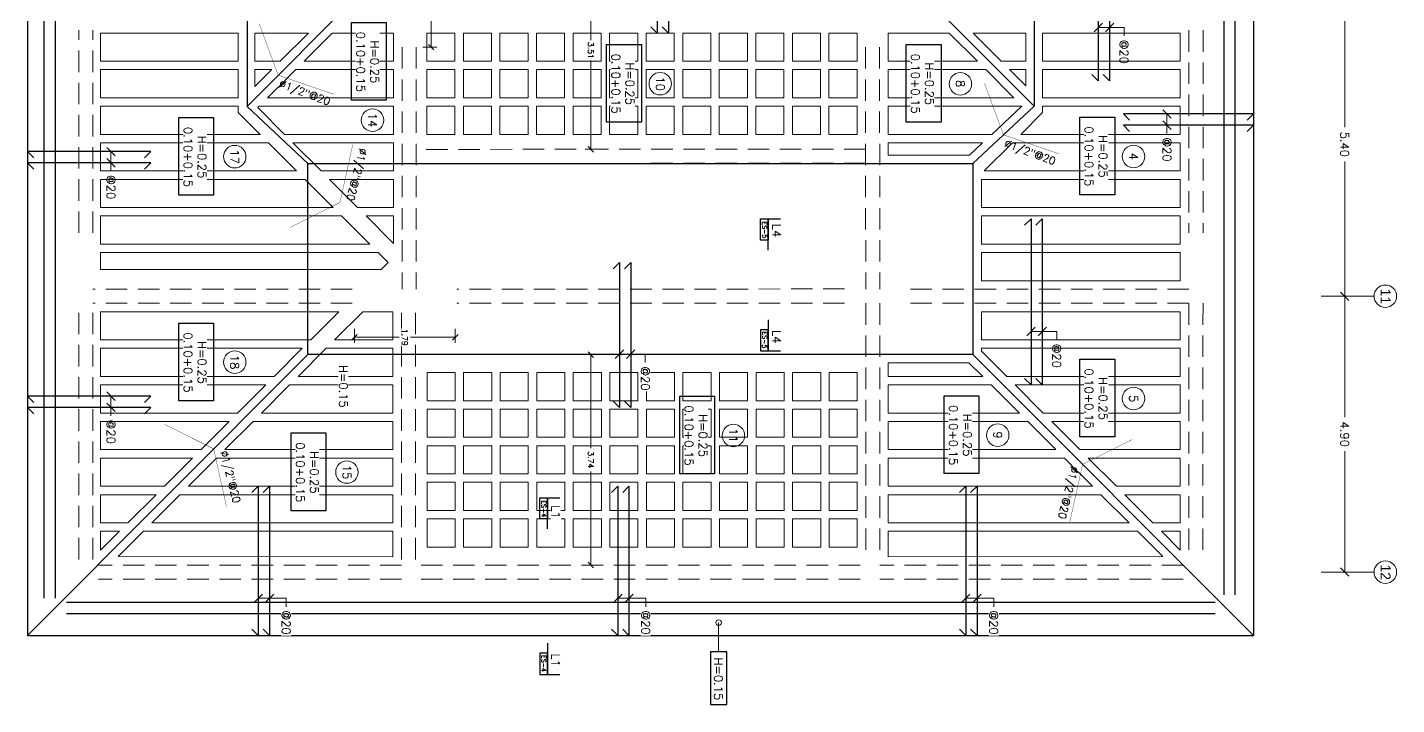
# Model space of a CAD drawing. Header units: metres. Extents: x -44 to 358, y -286 to 66.
# Drawn here: x 14.38 to 38.72, y -286.07 to -274.04 of the extents above; entities that cross this region are included whole.
import ezdxf
from ezdxf.enums import TextEntityAlignment as Align

# ---------------------------------------------------------------- set-up
doc = ezdxf.new("R2010")
doc.units = ezdxf.units.M
doc.header["$LTSCALE"] = 0.3
doc.header["$PDMODE"] = 3
doc.linetypes.add('Grid Line 1_2_', pattern=[22.225, 12.7, -3.175, 3.175, -3.175])
doc.linetypes.add('HIDDEN', pattern=[9.525, 6.35, -3.175])
for name, color, linetype, lineweight in [('0-S-GRID', 1, 'Continuous', 9), ('0-S-GRID-IDEN', 1, 'Continuous', 9), ('BOVEDILLA', 8, 'Continuous', 5), ('Columnas', 7, 'Continuous', 18), ('VIGAS', 1, 'HIDDEN', 15)]:
    doc.layers.add(name, color=color, linetype=linetype, lineweight=lineweight)
for name, color, linetype in [('ACERO', 5, 'Continuous'), ('BP', 3, 'Continuous'), ('DIMCOL', 4, 'Continuous'), ('DIMTEXTO', 4, 'Continuous'), ('REBAR', 5, 'Continuous'), ('TEXTOS', 4, 'Continuous')]:
    doc.layers.add(name, color=color, linetype=linetype)
doc.styles.add('Arial_2', font='arial.ttf', dxfattribs={"height": 0.2})
doc.styles.add('SMPLEX', font='simplex.shx')
doc.dimstyles.new('DIM-50', dxfattribs={"dimscale": 0.5, "dimtxt": 0.2, "dimasz": 0.2, "dimexe": 0.2, "dimexo": 0.2, "dimgap": 0.1, "dimtad": 0, "dimtih": 1, "dimtoh": 1, "dimzin": 0, "dimdsep": 46, "dimtxsty": 'SMPLEX', "dimblk1": 'OBLIQUE', "dimblk2": 'OBLIQUE', "dimsah": 1, "dimcen": 0.2, "dimclrd": 4, "dimclre": 4, "dimclrt": 4, "dimadec": 0, "dimazin": 0, "dimtfac": 1, "dimtmove": 0, "dimatfit": 3, "dimldrblk": 'OPEN30', "dimfxl": 0.3, "dimfxlon": 1, "dimtfill": 1, "dimtolj": 1, "dimtzin": 0, "dimarcsym": 0})
doc.dimstyles.new('DIM-75', dxfattribs={"dimscale": 0.75, "dimtxt": 0.2, "dimasz": 0.2, "dimexe": 0.2, "dimexo": 0.2, "dimgap": 0.1, "dimtad": 0, "dimtih": 1, "dimtoh": 1, "dimzin": 0, "dimdsep": 46, "dimtxsty": 'SMPLEX', "dimblk1": 'OBLIQUE', "dimblk2": 'OBLIQUE', "dimsah": 1, "dimcen": 0.2, "dimclrd": 4, "dimclre": 4, "dimclrt": 4, "dimadec": 0, "dimazin": 0, "dimtfac": 1, "dimtmove": 0, "dimatfit": 3, "dimldrblk": 'OBLIQUE', "dimfxl": 0.2, "dimfxlon": 1, "dimtfill": 1, "dimtolj": 1, "dimtzin": 0, "dimarcsym": 0})

# ---------------------------------------------------------------- blocks, each defined once
blk = doc.blocks.new('*U2201')
at = {"layer": 'BOVEDILLA'}
blk.add_lwpolyline([(-0.25, -0.25), (0.25, -0.25), (0.25, 0.25), (-0.25, 0.25)], close=True, dxfattribs=at)
blk = doc.blocks.new('*U2202')
at = {"layer": 'BOVEDILLA', "color": 0, "linetype": 'ByBlock', "lineweight": -2, "transparency": 16777216}
for p in [(0, 0), (0.65, 0), (1.3, 0), (1.95, 0), (2.6, 0), (0, -0.65), (0.65, -0.65), (1.3, -0.65), (1.95, -0.65), (2.6, -0.65), (0, -1.3), (0.65, -1.3), (1.3, -1.3), (1.95, -1.3), (2.6, -1.3), (0, -1.95), (0.65, -1.95), (1.3, -1.95), (1.95, -1.95), (2.6, -1.95), (0, -2.6), (0.65, -2.6), (1.3, -2.6), (1.95, -2.6), (2.6, -2.6), (0, -3.25), (0.65, -3.25), (1.3, -3.25), (1.95, -3.25), (2.6, -3.25), (0, -3.9), (0.65, -3.9), (1.3, -3.9), (1.95, -3.9), (2.6, -3.9), (0, -4.55), (0.65, -4.55), (1.3, -4.55), (1.95, -4.55), (2.6, -4.55), (0, -5.2), (0.65, -5.2), (1.3, -5.2), (1.95, -5.2), (2.6, -5.2), (0, -5.85), (0.65, -5.85), (1.3, -5.85), (1.95, -5.85), (2.6, -5.85), (0, -6.5), (0.65, -6.5), (1.3, -6.5), (1.95, -6.5), (2.6, -6.5), (0, -7.15), (0.65, -7.15), (1.3, -7.15), (1.95, -7.15), (2.6, -7.15)]:
    blk.add_blockref('*U2201', p, dxfattribs=at)
blk = doc.blocks.new('_OBLIQUE')
at = {"color": 0, "linetype": 'ByBlock'}
blk.add_line((-0.5, -0.5), (0.5, 0.5), dxfattribs=at)
blk = doc.blocks.new('*D2179')
at = {"layer": 'DEFPOINTS', "color": 0, "ltscale": 0.2, "transparency": 16777216}
for p in [(141.093, -17.509), (136.193, -17.925), (141.093, -17.925)]:
    blk.add_point(p, dxfattribs=at)
at = {"layer": 'DIMTEXTO', "color": 4, "lineweight": -2, "ltscale": 0.2, "transparency": 16777216}
for p, q in [((136.193, -17.659), (136.193, -17.359)), ((136.193, -17.509), (138.339, -17.509)), ((141.093, -17.509), (138.947, -17.509)), ((141.093, -17.659), (141.093, -17.359))]:
    blk.add_line(p, q, dxfattribs=at)
at = {"layer": 'DIMTEXTO', "color": 4, "lineweight": -2, "ltscale": 0.2, "transparency": 16777216, "xscale": 0.15, "yscale": 0.15, "zscale": 0.15, "rotation": 180}
blk.add_blockref('_OBLIQUE', (136.193, -17.509), dxfattribs=at)
at = {"layer": 'DIMTEXTO', "color": 4, "lineweight": -2, "ltscale": 0.2, "transparency": 16777216, "xscale": 0.15, "yscale": 0.15, "zscale": 0.15}
blk.add_blockref('_OBLIQUE', (141.093, -17.509), dxfattribs=at)
at = {"layer": 'DIMTEXTO', "color": 4, "ltscale": 0.2, "transparency": 16777216, "insert": (138.643, -17.509), "char_height": 0.15, "attachment_point": 5, "style": 'SMPLEX', "bg_fill": 3, "box_fill_scale": 1.1, "bg_fill_color": 256, "bg_fill_true_color": 13158600, "bg_fill_transparency": 0}
blk.add_mtext('\\A1;4.90', dxfattribs=at)
blk = doc.blocks.new('*D2168')
at = {"layer": 'DEFPOINTS', "color": 0, "ltscale": 0.2, "transparency": 16777216}
for p in [(136.193, -17.509), (130.793, -17.925), (136.193, -17.925)]:
    blk.add_point(p, dxfattribs=at)
at = {"layer": 'DIMTEXTO', "color": 4, "lineweight": -2, "ltscale": 0.2, "transparency": 16777216}
for p, q in [((130.793, -17.659), (130.793, -17.359)), ((130.793, -17.509), (133.189, -17.509)), ((136.193, -17.509), (133.797, -17.509)), ((136.193, -17.659), (136.193, -17.359))]:
    blk.add_line(p, q, dxfattribs=at)
at = {"layer": 'DIMTEXTO', "color": 4, "lineweight": -2, "ltscale": 0.2, "transparency": 16777216, "xscale": 0.15, "yscale": 0.15, "zscale": 0.15, "rotation": 180}
blk.add_blockref('_OBLIQUE', (130.793, -17.509), dxfattribs=at)
at = {"layer": 'DIMTEXTO', "color": 4, "lineweight": -2, "ltscale": 0.2, "transparency": 16777216, "xscale": 0.15, "yscale": 0.15, "zscale": 0.15}
blk.add_blockref('_OBLIQUE', (136.193, -17.509), dxfattribs=at)
at = {"layer": 'DIMTEXTO', "color": 4, "ltscale": 0.2, "transparency": 16777216, "insert": (133.493, -17.509), "char_height": 0.15, "attachment_point": 5, "style": 'SMPLEX', "bg_fill": 3, "box_fill_scale": 1.1, "bg_fill_color": 256, "bg_fill_true_color": 13158600, "bg_fill_transparency": 0}
blk.add_mtext('\\A1;5.40', dxfattribs=at)
blk = doc.blocks.new('*D2192')
at = {"layer": 'DEFPOINTS', "color": 0, "transparency": 16777216}
for p in [(140.29, -30.233), (141.558, -30.233), (140.29, -30.433)]:
    blk.add_point(p, dxfattribs=at)
at = {"layer": 'DIMTEXTO', "color": 4, "lineweight": -2, "transparency": 16777216}
for p, q in [((141.558, -30.233), (141.558, -29.936)), ((141.558, -29.936), (141.708, -29.936)), ((141.408, -30.233), (141.708, -30.233)), ((141.558, -30.433), (141.558, -30.233)), ((141.408, -30.433), (141.708, -30.433))]:
    blk.add_line(p, q, dxfattribs=at)
at = {"layer": 'DIMTEXTO', "color": 4, "lineweight": -2, "transparency": 16777216, "xscale": 0.15, "yscale": 0.15, "zscale": 0.15}
for p, rotation in [((141.558, -30.233), 90), ((141.558, -30.433), 270)]:
    blk.add_blockref('_OBLIQUE', p, dxfattribs=dict(at, rotation=rotation))
at = {"layer": 'DIMTEXTO', "color": 4, "transparency": 16777216, "insert": (141.99, -29.936), "char_height": 0.15, "attachment_point": 5, "style": 'SMPLEX', "bg_fill": 3, "box_fill_scale": 1.1, "bg_fill_color": 256, "bg_fill_true_color": 13158600, "bg_fill_transparency": 0}
blk.add_mtext('\\A1;@20', dxfattribs=at)
blk = doc.blocks.new('*D2194')
at = {"layer": 'DEFPOINTS', "color": 0, "transparency": 16777216}
for p in [(132.954, -20.669), (132.954, -20.931), (133.154, -20.935)]:
    blk.add_point(p, dxfattribs=at)
at = {"layer": 'DIMTEXTO', "color": 4, "lineweight": -2, "transparency": 16777216}
for p, q in [((132.954, -20.781), (132.954, -20.519)), ((132.954, -20.669), (133.154, -20.669)), ((133.154, -20.785), (133.154, -20.519)), ((133.154, -20.669), (133.304, -20.669))]:
    blk.add_line(p, q, dxfattribs=at)
at = {"layer": 'DIMTEXTO', "color": 4, "lineweight": -2, "transparency": 16777216, "xscale": 0.15, "yscale": 0.15, "zscale": 0.15, "rotation": 180}
blk.add_blockref('_OBLIQUE', (132.954, -20.669), dxfattribs=at)
at = {"layer": 'DIMTEXTO', "color": 4, "lineweight": -2, "transparency": 16777216, "xscale": 0.15, "yscale": 0.15, "zscale": 0.15}
blk.add_blockref('_OBLIQUE', (133.154, -20.669), dxfattribs=at)
at = {"layer": 'DIMTEXTO', "color": 4, "transparency": 16777216, "insert": (133.586, -20.669), "char_height": 0.15, "attachment_point": 5, "style": 'SMPLEX', "bg_fill": 3, "box_fill_scale": 1.1, "bg_fill_color": 256, "bg_fill_true_color": 13158600, "bg_fill_transparency": 0}
blk.add_mtext('\\A1;@20', dxfattribs=at)
blk = doc.blocks.new('*D2196')
at = {"layer": 'DEFPOINTS', "color": 0, "ltscale": 0.2, "transparency": 16777216}
for p in [(136.318, -33.322), (136.318, -35.117), (136.921, -35.117)]:
    blk.add_point(p, dxfattribs=at)
at = {"layer": 'DIMTEXTO', "color": 4, "lineweight": -2, "ltscale": 0.2, "transparency": 16777216}
for p, q in [((136.771, -33.322), (137.021, -33.322)), ((136.921, -33.322), (136.921, -34.12)), ((136.921, -35.117), (136.921, -34.32)), ((136.771, -35.117), (137.021, -35.117))]:
    blk.add_line(p, q, dxfattribs=at)
at = {"layer": 'DIMTEXTO', "color": 4, "lineweight": -2, "ltscale": 0.2, "transparency": 16777216, "xscale": 0.1, "yscale": 0.1, "zscale": 0.1}
for p, rotation in [((136.921, -33.322), 90), ((136.921, -35.117), 270)]:
    blk.add_blockref('_OBLIQUE', p, dxfattribs=dict(at, rotation=rotation))
at = {"layer": 'DIMTEXTO', "color": 4, "ltscale": 0.2, "transparency": 16777216, "insert": (136.921, -34.22), "char_height": 0.1, "attachment_point": 5, "style": 'SMPLEX', "bg_fill": 3, "box_fill_scale": 1.1, "bg_fill_color": 256, "bg_fill_true_color": 13158600, "bg_fill_transparency": 0}
blk.add_mtext('\\A1;1.79', dxfattribs=at)
blk = doc.blocks.new('_Open30')
at = {"color": 0, "lineweight": -2}
for p, q in [((-1, 0.27), (0, 0)), ((0, 0), (-1, -0.27)), ((0, 0), (-1, 0))]:
    blk.add_line(p, q, dxfattribs=at)
blk = doc.blocks.new('*D2197')
at = {"layer": 'DEFPOINTS', "color": 0, "ltscale": 0.2, "transparency": 16777216}
for p in [(131.768, -33.751), (129.818, -34.267), (131.768, -34.267)]:
    blk.add_point(p, dxfattribs=at)
at = {"layer": 'DIMTEXTO', "color": 4, "lineweight": -2, "ltscale": 0.2, "transparency": 16777216}
for p, q in [((129.818, -33.901), (129.818, -33.651)), ((129.818, -33.751), (130.6, -33.751)), ((131.768, -33.751), (130.986, -33.751)), ((131.768, -33.901), (131.768, -33.651))]:
    blk.add_line(p, q, dxfattribs=at)
at = {"layer": 'DIMTEXTO', "color": 4, "lineweight": -2, "ltscale": 0.2, "transparency": 16777216, "xscale": 0.1, "yscale": 0.1, "zscale": 0.1, "rotation": 180}
blk.add_blockref('_OBLIQUE', (129.818, -33.751), dxfattribs=at)
at = {"layer": 'DIMTEXTO', "color": 4, "lineweight": -2, "ltscale": 0.2, "transparency": 16777216, "xscale": 0.1, "yscale": 0.1, "zscale": 0.1}
blk.add_blockref('_OBLIQUE', (131.768, -33.751), dxfattribs=at)
at = {"layer": 'DIMTEXTO', "color": 4, "ltscale": 0.2, "transparency": 16777216, "insert": (130.793, -33.751), "char_height": 0.1, "attachment_point": 5, "style": 'SMPLEX', "bg_fill": 3, "box_fill_scale": 1.1, "bg_fill_color": 256, "bg_fill_true_color": 13158600, "bg_fill_transparency": 0}
blk.add_mtext('\\A1;1.95', dxfattribs=at)
blk = doc.blocks.new('*D2198')
at = {"layer": 'DEFPOINTS', "color": 0, "ltscale": 0.2, "transparency": 16777216}
for p in [(130.068, -30.59), (133.582, -30.59), (133.582, -30.912)]:
    blk.add_point(p, dxfattribs=at)
at = {"layer": 'DIMTEXTO', "color": 4, "lineweight": -2, "ltscale": 0.2, "transparency": 16777216}
for p, q in [((130.068, -30.762), (130.068, -31.012)), ((130.068, -30.912), (131.644, -30.912)), ((133.582, -30.912), (132.006, -30.912)), ((133.582, -30.762), (133.582, -31.012))]:
    blk.add_line(p, q, dxfattribs=at)
at = {"layer": 'DIMTEXTO', "color": 4, "lineweight": -2, "ltscale": 0.2, "transparency": 16777216, "xscale": 0.1, "yscale": 0.1, "zscale": 0.1, "rotation": 180}
blk.add_blockref('_OBLIQUE', (130.068, -30.912), dxfattribs=at)
at = {"layer": 'DIMTEXTO', "color": 4, "lineweight": -2, "ltscale": 0.2, "transparency": 16777216, "xscale": 0.1, "yscale": 0.1, "zscale": 0.1}
blk.add_blockref('_OBLIQUE', (133.582, -30.912), dxfattribs=at)
at = {"layer": 'DIMTEXTO', "color": 4, "ltscale": 0.2, "transparency": 16777216, "insert": (131.825, -30.912), "char_height": 0.1, "attachment_point": 5, "style": 'SMPLEX', "bg_fill": 3, "box_fill_scale": 1.1, "bg_fill_color": 256, "bg_fill_true_color": 13158600, "bg_fill_transparency": 0}
blk.add_mtext('\\A1;3.51', dxfattribs=at)
blk = doc.blocks.new('*D2199')
at = {"layer": 'DEFPOINTS', "color": 0, "ltscale": 0.2, "transparency": 16777216}
for p in [(140.968, 0), (137.229, -29.425), (140.968, -30.912)]:
    blk.add_point(p, dxfattribs=at)
at = {"layer": 'DIMTEXTO', "color": 4, "lineweight": -2, "ltscale": 0.2, "transparency": 16777216}
for p, q in [((137.229, -30.762), (137.229, -31.012)), ((137.229, -30.912), (138.894, -30.912)), ((140.968, -30.912), (139.303, -30.912)), ((140.968, -30.762), (140.968, -31.012))]:
    blk.add_line(p, q, dxfattribs=at)
at = {"layer": 'DIMTEXTO', "color": 4, "lineweight": -2, "ltscale": 0.2, "transparency": 16777216, "xscale": 0.1, "yscale": 0.1, "zscale": 0.1, "rotation": 180}
blk.add_blockref('_OBLIQUE', (137.229, -30.912), dxfattribs=at)
at = {"layer": 'DIMTEXTO', "color": 4, "lineweight": -2, "ltscale": 0.2, "transparency": 16777216, "xscale": 0.1, "yscale": 0.1, "zscale": 0.1}
blk.add_blockref('_OBLIQUE', (140.968, -30.912), dxfattribs=at)
at = {"layer": 'DIMTEXTO', "color": 4, "ltscale": 0.2, "transparency": 16777216, "insert": (139.098, -30.912), "char_height": 0.1, "attachment_point": 5, "style": 'SMPLEX', "bg_fill": 3, "box_fill_scale": 1.1, "bg_fill_color": 256, "bg_fill_true_color": 13158600, "bg_fill_transparency": 0}
blk.add_mtext('\\A1;3.74', dxfattribs=at)
blk = doc.blocks.new('*D2208')
at = {"layer": 'DEFPOINTS', "color": 0, "transparency": 16777216}
for p in [(140.29, -24.046), (141.558, -24.046), (140.29, -24.246)]:
    blk.add_point(p, dxfattribs=at)
at = {"layer": 'DIMTEXTO', "color": 4, "lineweight": -2, "transparency": 16777216}
for p, q in [((141.558, -24.046), (141.558, -23.748)), ((141.558, -23.748), (141.708, -23.748)), ((141.408, -24.046), (141.708, -24.046)), ((141.558, -24.246), (141.558, -24.046)), ((141.408, -24.246), (141.708, -24.246))]:
    blk.add_line(p, q, dxfattribs=at)
at = {"layer": 'DIMTEXTO', "color": 4, "lineweight": -2, "transparency": 16777216, "xscale": 0.15, "yscale": 0.15, "zscale": 0.15}
for p, rotation in [((141.558, -24.046), 90), ((141.558, -24.246), 270)]:
    blk.add_blockref('_OBLIQUE', p, dxfattribs=dict(at, rotation=rotation))
at = {"layer": 'DIMTEXTO', "color": 4, "transparency": 16777216, "insert": (141.99, -23.748), "char_height": 0.15, "attachment_point": 5, "style": 'SMPLEX', "bg_fill": 3, "box_fill_scale": 1.1, "bg_fill_color": 256, "bg_fill_true_color": 13158600, "bg_fill_transparency": 0}
blk.add_mtext('\\A1;@20', dxfattribs=at)
blk = doc.blocks.new('*D2209')
at = {"layer": 'DEFPOINTS', "color": 0, "transparency": 16777216}
for p in [(140.29, -36.626), (141.558, -36.626), (140.29, -36.826)]:
    blk.add_point(p, dxfattribs=at)
at = {"layer": 'DIMTEXTO', "color": 4, "lineweight": -2, "transparency": 16777216}
for p, q in [((141.558, -36.626), (141.558, -36.329)), ((141.558, -36.329), (141.708, -36.329)), ((141.408, -36.626), (141.708, -36.626)), ((141.558, -36.826), (141.558, -36.626)), ((141.408, -36.826), (141.708, -36.826))]:
    blk.add_line(p, q, dxfattribs=at)
at = {"layer": 'DIMTEXTO', "color": 4, "lineweight": -2, "transparency": 16777216, "xscale": 0.15, "yscale": 0.15, "zscale": 0.15}
for p, rotation in [((141.558, -36.626), 90), ((141.558, -36.826), 270)]:
    blk.add_blockref('_OBLIQUE', p, dxfattribs=dict(at, rotation=rotation))
at = {"layer": 'DIMTEXTO', "color": 4, "transparency": 16777216, "insert": (141.99, -36.329), "char_height": 0.15, "attachment_point": 5, "style": 'SMPLEX', "bg_fill": 3, "box_fill_scale": 1.1, "bg_fill_color": 256, "bg_fill_true_color": 13158600, "bg_fill_transparency": 0}
blk.add_mtext('\\A1;@20', dxfattribs=at)
blk = doc.blocks.new('*D2212')
at = {"layer": 'DEFPOINTS', "color": 0, "transparency": 16777216}
for p in [(136.819, -23.086), (137.352, -22.886), (137.352, -23.086)]:
    blk.add_point(p, dxfattribs=at)
at = {"layer": 'DIMTEXTO', "color": 4, "lineweight": -2, "transparency": 16777216}
for p, q in [((136.819, -22.886), (136.819, -22.629)), ((136.819, -22.629), (136.969, -22.629)), ((136.969, -22.886), (136.669, -22.886)), ((136.969, -23.086), (136.669, -23.086)), ((136.819, -23.086), (136.819, -22.886))]:
    blk.add_line(p, q, dxfattribs=at)
at = {"layer": 'DIMTEXTO', "color": 4, "lineweight": -2, "transparency": 16777216, "xscale": 0.15, "yscale": 0.15, "zscale": 0.15}
for p, rotation in [((136.819, -22.886), 90), ((136.819, -23.086), 270)]:
    blk.add_blockref('_OBLIQUE', p, dxfattribs=dict(at, rotation=rotation))
at = {"layer": 'DIMTEXTO', "color": 4, "transparency": 16777216, "insert": (137.251, -22.629), "char_height": 0.15, "attachment_point": 5, "style": 'SMPLEX', "bg_fill": 3, "box_fill_scale": 1.1, "bg_fill_color": 256, "bg_fill_true_color": 13158600, "bg_fill_transparency": 0}
blk.add_mtext('\\A1;@20', dxfattribs=at)
blk = doc.blocks.new('*D2213')
at = {"layer": 'DEFPOINTS', "color": 0, "transparency": 16777216}
for p in [(131.419, -21.889), (131.952, -21.689), (131.952, -21.889)]:
    blk.add_point(p, dxfattribs=at)
at = {"layer": 'DIMTEXTO', "color": 4, "lineweight": -2, "transparency": 16777216}
for p, q in [((131.419, -21.689), (131.419, -21.432)), ((131.419, -21.432), (131.569, -21.432)), ((131.569, -21.689), (131.269, -21.689)), ((131.569, -21.889), (131.269, -21.889)), ((131.419, -21.889), (131.419, -21.689))]:
    blk.add_line(p, q, dxfattribs=at)
at = {"layer": 'DIMTEXTO', "color": 4, "lineweight": -2, "transparency": 16777216, "xscale": 0.15, "yscale": 0.15, "zscale": 0.15}
for p, rotation in [((131.419, -21.689), 90), ((131.419, -21.889), 270)]:
    blk.add_blockref('_OBLIQUE', p, dxfattribs=dict(at, rotation=rotation))
at = {"layer": 'DIMTEXTO', "color": 4, "transparency": 16777216, "insert": (131.851, -21.432), "char_height": 0.15, "attachment_point": 5, "style": 'SMPLEX', "bg_fill": 3, "box_fill_scale": 1.1, "bg_fill_color": 256, "bg_fill_true_color": 13158600, "bg_fill_transparency": 0}
blk.add_mtext('\\A1;@20', dxfattribs=at)
blk = doc.blocks.new('*D2214')
at = {"layer": 'DEFPOINTS', "color": 0, "transparency": 16777216}
for p in [(137.221, -30.402), (137.754, -30.202), (137.754, -30.402)]:
    blk.add_point(p, dxfattribs=at)
at = {"layer": 'DIMTEXTO', "color": 4, "lineweight": -2, "transparency": 16777216}
for p, q in [((137.221, -30.202), (137.221, -29.945)), ((137.221, -29.945), (137.371, -29.945)), ((137.371, -30.202), (137.071, -30.202)), ((137.371, -30.402), (137.071, -30.402)), ((137.221, -30.402), (137.221, -30.202))]:
    blk.add_line(p, q, dxfattribs=at)
at = {"layer": 'DIMTEXTO', "color": 4, "lineweight": -2, "transparency": 16777216, "xscale": 0.15, "yscale": 0.15, "zscale": 0.15}
for p, rotation in [((137.221, -30.202), 90), ((137.221, -30.402), 270)]:
    blk.add_blockref('_OBLIQUE', p, dxfattribs=dict(at, rotation=rotation))
at = {"layer": 'DIMTEXTO', "color": 4, "transparency": 16777216, "insert": (137.653, -29.945), "char_height": 0.15, "attachment_point": 5, "style": 'SMPLEX', "bg_fill": 3, "box_fill_scale": 1.1, "bg_fill_color": 256, "bg_fill_true_color": 13158600, "bg_fill_transparency": 0}
blk.add_mtext('\\A1;@20', dxfattribs=at)
blk = doc.blocks.new('*D2215')
at = {"layer": 'DEFPOINTS', "color": 0, "transparency": 16777216}
for p in [(133.623, -39.445), (133.623, -39.706), (133.823, -39.71)]:
    blk.add_point(p, dxfattribs=at)
at = {"layer": 'DIMTEXTO', "color": 4, "lineweight": -2, "transparency": 16777216}
for p, q in [((133.623, -39.556), (133.623, -39.295)), ((133.823, -39.56), (133.823, -39.295)), ((133.623, -39.445), (133.823, -39.445)), ((133.823, -39.445), (133.973, -39.445))]:
    blk.add_line(p, q, dxfattribs=at)
at = {"layer": 'DIMTEXTO', "color": 4, "lineweight": -2, "transparency": 16777216, "xscale": 0.15, "yscale": 0.15, "zscale": 0.15, "rotation": 180}
blk.add_blockref('_OBLIQUE', (133.623, -39.445), dxfattribs=at)
at = {"layer": 'DIMTEXTO', "color": 4, "lineweight": -2, "transparency": 16777216, "xscale": 0.15, "yscale": 0.15, "zscale": 0.15}
blk.add_blockref('_OBLIQUE', (133.823, -39.445), dxfattribs=at)
at = {"layer": 'DIMTEXTO', "color": 4, "transparency": 16777216, "insert": (134.255, -39.445), "char_height": 0.15, "attachment_point": 5, "style": 'SMPLEX', "bg_fill": 3, "box_fill_scale": 1.1, "bg_fill_color": 256, "bg_fill_true_color": 13158600, "bg_fill_transparency": 0}
blk.add_mtext('\\A1;@20', dxfattribs=at)
blk = doc.blocks.new('*D2216')
at = {"layer": 'DEFPOINTS', "color": 0, "transparency": 16777216}
for p in [(137.968, -39.445), (137.968, -39.706), (138.168, -39.71)]:
    blk.add_point(p, dxfattribs=at)
at = {"layer": 'DIMTEXTO', "color": 4, "lineweight": -2, "transparency": 16777216}
for p, q in [((137.968, -39.556), (137.968, -39.295)), ((138.168, -39.56), (138.168, -39.295)), ((137.968, -39.445), (138.168, -39.445)), ((138.168, -39.445), (138.318, -39.445))]:
    blk.add_line(p, q, dxfattribs=at)
at = {"layer": 'DIMTEXTO', "color": 4, "lineweight": -2, "transparency": 16777216, "xscale": 0.15, "yscale": 0.15, "zscale": 0.15, "rotation": 180}
blk.add_blockref('_OBLIQUE', (137.968, -39.445), dxfattribs=at)
at = {"layer": 'DIMTEXTO', "color": 4, "lineweight": -2, "transparency": 16777216, "xscale": 0.15, "yscale": 0.15, "zscale": 0.15}
blk.add_blockref('_OBLIQUE', (138.168, -39.445), dxfattribs=at)
at = {"layer": 'DIMTEXTO', "color": 4, "transparency": 16777216, "insert": (138.6, -39.445), "char_height": 0.15, "attachment_point": 5, "style": 'SMPLEX', "bg_fill": 3, "box_fill_scale": 1.1, "bg_fill_color": 256, "bg_fill_true_color": 13158600, "bg_fill_transparency": 0}
blk.add_mtext('\\A1;@20', dxfattribs=at)
blk = doc.blocks.new('A$C9fa7533f')
at = {"layer": '0-S-GRID-IDEN'}
for centre in [(28.926, 24.843), (33.826, 24.843), (26.442, 20.365), (25.151, 17.287), (25.15, 11.951), (25.797, 6.834), (26.446, 4.385)]:
    blk.add_circle(centre, 0.2, dxfattribs=at)
at = {"layer": 'ACERO'}
for p, q in [((34.231, 22.175), (7.513, 22.175)), ((34.231, 21.975), (7.513, 21.975)), ((34.362, 1.396), (34.362, 21.818)), ((34.562, 1.396), (34.562, 21.818))]:
    blk.add_line(p, q, dxfattribs=at)
at = {"layer": 'ACERO', "ltscale": 0.2}
for p, q in [((34.292, 1.196), (10.201, 1.196)), ((34.292, 0.996), (10.201, 0.996))]:
    blk.add_line(p, q, dxfattribs=at)
at = {"layer": 'ACERO'}
for points in [[(25.799, 22.386), (25.686, 22.499), (25.686, 20.185), (25.799, 20.297)], [(25.999, 22.386), (25.886, 22.499), (25.886, 20.185), (25.999, 20.297)], [(22.263, 19.827), (22.151, 19.939), (25.101, 19.939), (24.988, 19.827)], [(22.263, 19.627), (22.151, 19.739), (25.101, 19.739), (24.988, 19.627)], [(27.663, 18.63), (27.551, 18.743), (30.501, 18.743), (30.388, 18.63)], [(27.663, 18.43), (27.551, 18.543), (30.501, 18.543), (30.388, 18.43)], [(32.413, 17.47), (32.301, 17.583), (34.951, 17.583), (34.838, 17.47)], [(32.413, 17.27), (32.301, 17.383), (34.951, 17.383), (34.838, 17.27)], [(21.76, 11.983), (21.647, 12.095), (24.25, 12.095), (24.137, 11.983)], [(21.76, 11.783), (21.647, 11.895), (24.25, 11.895), (24.137, 11.783)], [(28.438, 11.314), (28.326, 11.426), (30.902, 11.426), (30.789, 11.314)], [(28.438, 11.114), (28.326, 11.226), (30.902, 11.226), (30.789, 11.114)], [(32.413, 11.283), (32.301, 11.395), (34.951, 11.395), (34.838, 11.283)], [(32.413, 11.083), (32.301, 11.195), (34.951, 11.195), (34.838, 11.083)], [(32.413, 4.89), (32.301, 5.002), (34.951, 5.002), (34.838, 4.89)], [(32.413, 4.69), (32.301, 4.802), (34.951, 4.802), (34.838, 4.69)], [(26.468, 2.782), (26.355, 2.894), (26.355, 0.699), (26.468, 0.811)], [(26.668, 2.782), (26.555, 2.894), (26.555, 0.699), (26.668, 0.811)], [(30.813, 2.782), (30.701, 2.894), (30.701, 0.699), (30.813, 0.811)], [(31.013, 2.782), (30.901, 2.894), (30.901, 0.699), (31.013, 0.811)]]:
    blk.add_lwpolyline(points, dxfattribs=at)
at = {"layer": 'BOVEDILLA'}
for points in [[(27.35, 17.66), (26.85, 17.66), (26.85, 21.197), (27.35, 21.197)], [(28, 17.66), (27.5, 17.66), (27.5, 21.197), (28, 21.197)], [(28.65, 17.66), (28.15, 17.66), (28.15, 21.197), (28.65, 21.197)], [(24.25, 17.513), (24.75, 18.013), (24.75, 18.449), (24.25, 18.449)], [(24.9, 17.739), (25.4, 18.239), (25.4, 16.001), (24.9, 16.001)], [(24.25, 17.089), (24.75, 17.589), (24.75, 16.001), (24.25, 16.001)], [(26.2, 17.683), (26.417, 17.45), (26.417, 16.001), (26.2, 16.001)], [(24.25, 14.951), (24.75, 14.951), (24.75, 15.451), (24.25, 15.451)], [(24.9, 14.951), (25.4, 14.951), (25.4, 15.451), (24.9, 15.451)], [(25.55, 14.951), (26.05, 14.951), (26.05, 15.451), (25.55, 15.451)], [(24.25, 14.301), (24.75, 14.301), (24.75, 14.801), (24.25, 14.801)], [(24.9, 14.301), (25.4, 14.301), (25.4, 14.801), (24.9, 14.801)], [(25.55, 14.301), (26.05, 14.301), (26.05, 14.801), (25.55, 14.801)], [(24.25, 13.651), (24.75, 13.651), (24.75, 14.151), (24.25, 14.151)], [(24.9, 13.651), (25.4, 13.651), (25.4, 14.151), (24.9, 14.151)], [(25.55, 13.651), (26.05, 13.651), (26.05, 14.151), (25.55, 14.151)], [(24.25, 13.001), (24.75, 13.001), (24.75, 13.501), (24.25, 13.501)], [(24.9, 13.001), (25.4, 13.001), (25.4, 13.501), (24.9, 13.501)], [(25.55, 13.001), (26.05, 13.001), (26.05, 13.501), (25.55, 13.501)], [(24.25, 12.351), (24.75, 12.351), (24.75, 12.851), (24.25, 12.851)], [(24.9, 12.351), (25.4, 12.351), (25.4, 12.851), (24.9, 12.851)], [(25.55, 12.351), (26.05, 12.351), (26.05, 12.851), (25.55, 12.851)], [(24.25, 11.701), (24.75, 11.701), (24.75, 12.201), (24.25, 12.201)], [(24.9, 11.701), (25.4, 11.701), (25.4, 12.201), (24.9, 12.201)], [(25.55, 11.701), (26.05, 11.701), (26.05, 12.201), (25.55, 12.201)], [(24.25, 9.751), (24.75, 9.751), (24.75, 10.251), (24.25, 10.251)], [(24.9, 9.751), (25.4, 9.751), (25.4, 10.251), (24.9, 10.251)], [(25.55, 9.751), (26.05, 9.751), (26.05, 10.251), (25.55, 10.251)], [(24.25, 9.101), (24.75, 9.101), (24.75, 9.601), (24.25, 9.601)], [(24.9, 9.101), (25.4, 9.101), (25.4, 9.601), (24.9, 9.601)], [(25.55, 9.101), (26.05, 9.101), (26.05, 9.601), (25.55, 9.601)], [(24.25, 8.451), (24.75, 8.451), (24.75, 8.951), (24.25, 8.951)], [(24.9, 8.451), (25.4, 8.451), (25.4, 8.951), (24.9, 8.951)], [(25.55, 8.451), (26.05, 8.451), (26.05, 8.951), (25.55, 8.951)], [(24.9, 7.801), (25.4, 7.801), (25.4, 8.301), (24.9, 8.301)], [(25.55, 7.801), (26.05, 7.801), (26.05, 8.301), (25.55, 8.301)], [(24.25, 6.12), (24.75, 5.62), (24.75, 7.208), (24.25, 7.208)], [(27.5, 6.721), (27.986, 7.208), (27.986, 7.208), (27.5, 7.208)], [(28.45, 2.001), (28.45, 6.988), (28.326, 7.112), (28.15, 6.935), (28.15, 2.001)], [(27.5, 2.001), (28, 2.001), (28, 6.785), (27.5, 6.285)], [(29.201, 2.001), (29.701, 2.001), (29.701, 5.737), (29.201, 6.237)], [(24.25, 4.743), (24.75, 4.743), (24.75, 5.195), (24.25, 5.695)], [(25.55, 2.001), (26.05, 2.001), (26.05, 4.835), (25.663, 4.449), (25.55, 4.449)], [(24.25, 2.001), (24.75, 2.001), (24.75, 4.449), (24.25, 4.449)], [(24.9, 2.001), (25.4, 2.001), (25.4, 4.449), (24.9, 4.449)]]:
    blk.add_lwpolyline(points, close=True, dxfattribs=at)
blk.add_lwpolyline([(25.185, 18.449), (24.9, 18.449), (24.9, 18.163), (25.185, 18.449)], dxfattribs=at)
at = {"layer": 'BP', "ltscale": 0.2}
for p, q in [((6.901, 22.499), (34.951, 22.499)), ((34.951, 0.699), (34.951, 22.499)), ((10.801, 18.599), (25.551, 18.599)), ((21.647, 14.699), (25.551, 18.599)), ((13.395, 4.604), (25.556, 4.604)), ((9.501, 0.699), (34.951, 0.699))]:
    blk.add_line(p, q, dxfattribs=at)
at = {"layer": 'DIMTEXTO', "ltscale": 0.2}
for points in [[(25.743, 20.031), (27.123, 20.031), (27.123, 19.411), (25.743, 19.411)], [(30.044, 20.031), (31.424, 20.031), (31.424, 19.411), (30.044, 19.411)], [(30.694, 17.617), (32.074, 17.617), (32.074, 16.997), (30.694, 16.997)], [(24.452, 16.943), (25.832, 16.943), (25.832, 16.323), (24.452, 16.323)], [(30.702, 12.917), (32.082, 12.917), (32.082, 12.297), (30.702, 12.297)], [(24.451, 11.617), (25.831, 11.617), (25.831, 10.997), (24.451, 10.997)], [(24.063, 7.079), (25.443, 7.079), (25.443, 6.459), (24.063, 6.459)], [(31.355, 6.006), (32.735, 6.006), (32.735, 5.386), (31.355, 5.386)], [(25.753, 4.01), (27.133, 4.01), (27.133, 3.391), (25.753, 3.391)], [(29.404, 4.01), (30.784, 4.01), (30.784, 3.391), (29.404, 3.391)]]:
    blk.add_lwpolyline(points, close=True, dxfattribs=at)
at = {"layer": 'DIMTEXTO', "color": 4}
blk.add_lwpolyline([(36.18, 13.134), (35.243, 13.134), (35.243, 12.843), (36.18, 12.843)], close=True, dxfattribs=at)
at = {"layer": 'REBAR', "color": 6, "const_width": 0.00576}
for points in [[(31.474, 20.335), (31.912, 19.46), (32.936, 19.233)], [(25.14, 17.716), (26.059, 18.054), (26.398, 19.047)], [(27.697, 5.382), (27.259, 6.257), (26.234, 6.483)], [(24.081, 4.82), (24.999, 5.158), (25.339, 6.15)], [(31.2, 3.136), (31.638, 4.011), (32.662, 4.238)]]:
    blk.add_lwpolyline(points, dxfattribs=at)
at = {"layer": 'TEXTOS', "color": 6, "linetype": 'Continuous', "ltscale": 0.01}
for p, q in [((27.552, 13.736), (27.552, 14.09)), ((29.897, 13.736), (29.897, 14.09)), ((32.505, 9.809), (32.505, 10.163)), ((35.643, 9.809), (35.643, 10.163))]:
    blk.add_line(p, q, dxfattribs=at)
at = {"layer": 'TEXTOS', "color": 5, "linetype": 'Continuous', "ltscale": 0.01}
for p, q in [((28.106, 13.872), (27.552, 13.872)), ((29.343, 13.872), (29.897, 13.872)), ((33.059, 9.945), (32.505, 9.945)), ((35.089, 9.945), (35.643, 9.945))]:
    blk.add_line(p, q, dxfattribs=at)
at = {"layer": 'TEXTOS', "color": 8, "linetype": 'Continuous', "ltscale": 0.01}
for points in [[(27.552, 13.736), (27.552, 13.872), (27.928, 13.872), (27.928, 13.736)], [(29.897, 13.736), (29.897, 13.872), (29.521, 13.872), (29.521, 13.736)], [(32.505, 9.809), (32.505, 9.945), (32.881, 9.945), (32.881, 9.809)], [(35.643, 9.809), (35.643, 9.945), (35.267, 9.945), (35.267, 9.809)]]:
    blk.add_lwpolyline(points, close=True, dxfattribs=at)
at = {"layer": 'VIGAS', "ltscale": 0.2}
for p, q in [((24.201, 21.601), (27.801, 21.601)), ((29.051, 21.601), (33.601, 21.599)), ((24.201, 21.351), (27.801, 21.351)), ((28.801, 21.351), (28.801, 16.229)), ((29.051, 21.351), (29.051, 16.229)), ((29.051, 21.351), (33.601, 21.349)), ((33.701, 21.249), (33.701, 15.856)), ((33.951, 21.249), (33.951, 15.856)), ((24.501, 15.851), (28.801, 15.854)), ((29.051, 15.854), (33.601, 15.856)), ((24.501, 15.601), (28.801, 15.604)), ((26.562, 15.602), (26.567, 7.612)), ((29.051, 15.604), (33.601, 15.606)), ((33.701, 15.506), (33.701, 7.702)), ((33.951, 15.506), (33.951, 7.702)), ((28.796, 15.229), (28.801, 8.336)), ((29.046, 15.229), (29.051, 8.336)), ((24.501, 7.612), (28.801, 7.612)), ((33.601, 7.602), (29.051, 7.602)), ((24.501, 7.362), (28.801, 7.362)), ((33.601, 7.352), (29.051, 7.352)), ((33.701, 7.352), (33.701, 1.964)), ((33.951, 7.352), (33.951, 1.964)), ((28.801, 6.476), (28.801, 1.862)), ((29.051, 6.476), (29.051, 1.862)), ((27.8, 1.862), (24.201, 1.862)), ((33.601, 1.864), (29.051, 1.862)), ((27.8, 1.612), (24.201, 1.612)), ((33.601, 1.614), (29.051, 1.612))]:
    blk.add_line(p, q, dxfattribs=at)
at = {"layer": 'BOVEDILLA'}
blk.add_blockref('*U2202', (30.531, 15.204), dxfattribs=at)
at = {"layer": 'DIMTEXTO', "style": 'SMPLEX'}
for s, p in [('4', (26.442, 20.365)), ('5', (30.743, 20.365)), ('9', (31.393, 17.951)), ('8', (25.151, 17.287)), ('11', (31.401, 13.251)), ('10', (25.15, 11.951)), ('14', (25.797, 6.834)), ('15', (32.049, 6.38)), ('17', (26.446, 4.385)), ('18', (30.097, 4.385))]:
    blk.add_text(s, height=0.15, dxfattribs=at).set_placement(p, align=Align.MIDDLE_CENTER)
at = {"layer": 'DIMTEXTO', "insert": (28.928, 24.936), "char_height": 0.1786, "width": 0.16835, "attachment_point": 2, "style": 'Arial_2'}
blk.add_mtext('11', dxfattribs=at)
at = {"layer": 'TEXTOS', "color": 4, "ltscale": 0.5, "char_height": 0.0825, "attachment_point": 5, "style": 'SMPLEX'}
for s, insert, rotation in [('ES-5', (27.747, 13.808), 0.7774), ('ES-5', (29.702, 13.808), 359.2226), ('ES-4', (32.7, 9.881), 0.7774), ('ES-4', (35.448, 9.881), 359.2226)]:
    blk.add_mtext(s, dxfattribs=dict(at, insert=insert, rotation=rotation))
at = {"layer": 'DIMTEXTO', "ltscale": 0.2}
dim = blk.add_linear_dim(base=(33.826, 24.12), p1=(28.926, 23.703), p2=(33.826, 23.703), dimstyle='DIM-75', override={"dimtmove": 1}, dxfattribs=at)
dim.commit()
dim.dimension.update_dxf_attribs({"geometry": '*D2179', "text_midpoint": (31.376, 24.12), "insert": (-107.267, 41.629)})
blk.add_leader([(34.724, 12.989), (35.243, 12.989)], dimstyle='DIM-50', override={"dimldrblk": 'DotBlank'}, dxfattribs=at)
at = {"layer": 'DIMCOL', "color": 4, "char_height": 0.135, "attachment_point": 5, "style": 'SMPLEX', "bg_fill": 3, "box_fill_scale": 1.1, "bg_fill_color": 256, "bg_fill_true_color": 13158600, "bg_fill_transparency": 0}
for insert, rotation in [((32.411, 19.184), 345.6799), ((26.388, 18.52), 69.2932), ((26.759, 6.533), 345.6799), ((25.329, 5.623), 69.2932), ((32.138, 4.287), 14.3201)]:
    blk.add_mtext('\\A1;∅1/2"@20', dxfattribs=dict(at, insert=insert, rotation=rotation))
at = {"layer": 'DIMTEXTO', "color": 4, "insert": (35.723, 12.985), "char_height": 0.15, "attachment_point": 5, "rotation": 360, "style": 'SMPLEX', "bg_fill": 3, "box_fill_scale": 1.1, "bg_fill_color": 256, "bg_fill_true_color": 13158600, "bg_fill_transparency": 0}
blk.add_mtext('\\A1;H=0.15', dxfattribs=at)
at = {"layer": 'DIMTEXTO', "color": 4, "lineweight": -3, "insert": (35.392, 10.092), "char_height": 0.15, "attachment_point": 5, "rotation": 359.2226, "style": 'SMPLEX', "bg_fill": 3, "box_fill_scale": 1.1, "bg_fill_color": 256, "bg_fill_true_color": 13158600, "bg_fill_transparency": 0}
blk.add_mtext('L1', dxfattribs=at)
at = {"layer": 'DIMTEXTO', "ltscale": 0.2}
dim = blk.add_linear_dim(base=(28.926, 24.12), p1=(23.526, 23.703), p2=(28.926, 23.703), dimstyle='DIM-75', override={"dimtmove": 1}, dxfattribs=at)
dim.commit()
dim.dimension.update_dxf_attribs({"geometry": '*D2168', "text_midpoint": (26.226, 24.12), "insert": (-107.267, 41.629)})
at = {"layer": 'DIMTEXTO'}
for base, p1, p2, angle, picture, middle in [((25.686, 20.96), (25.886, 20.694), (25.686, 20.698), 360, '*D2194', (26.319, 20.96)), ((24.152, 19.739), (24.685, 19.939), (24.685, 19.739), 90, '*D2213', (24.584, 20.196)), ((34.29, 11.395), (33.023, 11.195), (33.023, 11.395), 270, '*D2192', (34.722, 11.693)), ((26.355, 2.184), (26.555, 1.918), (26.355, 1.922), 360, '*D2215', (26.988, 2.184))]:
    dim = blk.add_linear_dim(base=base, p1=p1, p2=p2, angle=angle, text='@20', dimstyle='DIM-75', dxfattribs=at)
    dim.commit()
    dim.dimension.update_dxf_attribs({"geometry": picture, "text_midpoint": middle, "dimtype": 128, "insert": (-107.267, 41.629)})
at = {"layer": 'DIMTEXTO', "ltscale": 0.2}
dim = blk.add_linear_dim(base=(26.314, 10.717), p1=(22.8, 11.039), p2=(26.314, 11.039), dimstyle='DIM-50', dxfattribs=at)
dim.commit()
dim.dimension.update_dxf_attribs({"geometry": '*D2198', "text_midpoint": (24.557, 10.717), "insert": (-107.267, 41.629)})
dim = blk.add_linear_dim(base=(29.654, 6.512), p1=(29.051, 8.306), p2=(29.051, 6.512), angle=90, dimstyle='DIM-50', dxfattribs=at)
dim.commit()
dim.dimension.update_dxf_attribs({"geometry": '*D2196', "text_midpoint": (29.654, 7.409), "insert": (-107.267, 41.629)})
at = {"layer": '0-S-GRID', "linetype": 'Grid Line 1_2_'}
blk.add_line((28.926, 24.643), (28.926, 23.703), dxfattribs=at)
blk.add_line((28.926, 24.643), (28.926, 23.703), dxfattribs=at)
at = {"layer": 'BOVEDILLA'}
for points in [[(24.25, 21.197), (24.75, 21.197), (24.75, 18.749), (24.25, 18.749)], [(24.9, 21.197), (25.4, 21.197), (25.4, 18.749), (24.9, 18.749)], [(25.55, 21.197), (26.05, 21.197), (26.05, 18.362), (25.663, 18.749), (25.55, 18.749)], [(26.2, 21.197), (26.7, 21.197), (26.7, 17.712), (26.2, 18.212)], [(25.55, 18.38), (26.05, 17.844), (26.05, 16.001), (25.55, 16.001)], [(24.25, 11.051), (24.75, 11.051), (24.75, 11.551), (24.25, 11.551)], [(24.9, 11.051), (25.4, 11.051), (25.4, 11.551), (24.9, 11.551)], [(25.55, 11.051), (26.05, 11.051), (26.05, 11.551), (25.55, 11.551)], [(24.25, 10.401), (24.75, 10.401), (24.75, 10.901), (24.25, 10.901)], [(24.9, 10.401), (25.4, 10.401), (25.4, 10.901), (24.9, 10.901)], [(25.55, 10.401), (26.05, 10.401), (26.05, 10.901), (25.55, 10.901)], [(24.9, 5.47), (25.4, 4.97), (25.4, 7.208), (24.9, 7.208)], [(25.55, 4.82), (25.574, 4.795), (26.05, 5.271), (26.05, 7.208), (25.55, 7.208)], [(26.2, 5.421), (26.7, 5.921), (26.7, 7.208), (26.2, 7.208)], [(26.85, 6.071), (27.35, 6.571), (27.35, 7.208), (26.85, 7.208)], [(29.701, 7.194), (29.201, 7.194), (29.201, 6.661), (29.701, 6.161)], [(26.85, 2.001), (27.35, 2.001), (27.35, 6.135), (26.85, 5.635)], [(26.2, 2.001), (26.7, 2.001), (26.7, 5.485), (26.2, 4.985)], [(24.9, 4.743), (25.202, 4.743), (24.9, 5.045)]]:
    blk.add_lwpolyline(points, close=True, dxfattribs=at)
at = {"layer": 'BP', "ltscale": 0.2}
for p, q in [((34.951, 22.499), (29.961, 17.51)), ((25.551, 18.599), (26.567, 17.51)), ((21.647, 8.51), (25.553, 4.604)), ((25.556, 4.604), (26.567, 5.688)), ((34.951, 0.699), (29.961, 5.688))]:
    blk.add_line(p, q, dxfattribs=at)
at = {"layer": 'VIGAS', "ltscale": 0.2}
blk.add_line((26.312, 15.602), (26.317, 7.612), dxfattribs=at)
at = {"layer": 'DIMTEXTO', "color": 4, "char_height": 0.15, "attachment_point": 5, "rotation": 0, "style": 'SMPLEX', "bg_fill": 3, "box_fill_scale": 1.1, "bg_fill_color": 256, "bg_fill_true_color": 13158600, "bg_fill_transparency": 0}
for insert in [(26.441, 19.7), (25.15, 16.612), (25.149, 11.286), (24.762, 6.749), (26.451, 3.68)]:
    blk.add_mtext('\\A1;H=0.25\\P0.10+0.15', dxfattribs=dict(at, insert=insert))
at = {"layer": 'DIMTEXTO', "ltscale": 0.2}
for base, p1, p2, picture, middle in [((33.701, 10.717), (29.961, 12.204), (33.701, 0), '*D2199', (31.831, 10.717)), ((24.5, 7.878), (22.551, 7.362), (24.5, 7.362), '*D2197', (23.526, 7.878))]:
    dim = blk.add_linear_dim(base=base, p1=p1, p2=p2, dimstyle='DIM-50', dxfattribs=at)
    dim.commit()
    dim.dimension.update_dxf_attribs({"geometry": picture, "text_midpoint": middle, "insert": (-107.267, 41.629)})
at = {"layer": '0-S-GRID', "linetype": 'Grid Line 1_2_'}
blk.add_line((33.826, 24.643), (33.826, 23.703), dxfattribs=at)
blk.add_line((33.826, 24.643), (33.826, 23.703), dxfattribs=at)
at = {"layer": '0-S-GRID-IDEN'}
for centre in [(30.743, 20.365), (31.393, 17.951), (31.401, 13.251), (32.049, 6.38), (30.097, 4.385)]:
    blk.add_circle(centre, 0.2, dxfattribs=at)
at = {"layer": 'BOVEDILLA'}
for points in [[(30.501, 21.197), (31.001, 21.197), (31.001, 18.761), (30.501, 18.261)], [(31.151, 21.197), (31.651, 21.197), (31.651, 19.411), (31.151, 18.911)], [(31.801, 21.197), (32.301, 21.197), (32.301, 20.061), (31.801, 19.561)], [(32.451, 21.197), (32.951, 21.197), (32.951, 20.711), (32.451, 20.211)], [(33.101, 21.197), (33.436, 21.197), (33.101, 20.861)], [(32.301, 16.004), (31.801, 16.004), (31.801, 19.137), (32.301, 19.637)], [(31.651, 16.004), (31.151, 16.004), (31.151, 18.487), (31.651, 18.987)], [(31.001, 16.004), (30.501, 16.004), (30.501, 17.837), (31.001, 18.337)], [(30.351, 16.004), (30.111, 16.004), (30.111, 17.437), (30.351, 17.687)], [(24.25, 7.801), (24.75, 7.801), (24.75, 8.301), (24.25, 8.301)], [(30.351, 7.194), (29.851, 7.194), (29.851, 6.011), (30.351, 5.511)], [(31.001, 7.194), (30.501, 7.194), (30.501, 5.361), (31.001, 4.861)], [(31.651, 7.194), (31.151, 7.194), (31.151, 4.711), (31.651, 4.211)], [(32.301, 7.194), (31.801, 7.194), (31.801, 4.061), (32.301, 3.561)], [(29.851, 2.001), (30.351, 2.001), (30.351, 5.087), (29.851, 5.587)], [(31.801, 2.001), (32.301, 2.001), (32.301, 3.137), (31.801, 3.637)], [(32.451, 2.001), (32.951, 2.001), (32.951, 2.487), (32.451, 2.987)], [(33.101, 2.001), (33.436, 2.001), (33.101, 2.337)]]:
    blk.add_lwpolyline(points, close=True, dxfattribs=at)
at = {"layer": 'DIMTEXTO', "insert": (33.828, 24.936), "char_height": 0.1786, "width": 0.16835, "attachment_point": 2, "style": 'Arial_2'}
blk.add_mtext('12', dxfattribs=at)
at = {"layer": 'DIMTEXTO', "color": 4, "insert": (31.4, 12.586), "char_height": 0.15, "attachment_point": 5, "rotation": 0, "style": 'SMPLEX', "bg_fill": 3, "box_fill_scale": 1.1, "bg_fill_color": 256, "bg_fill_true_color": 13158600, "bg_fill_transparency": 0}
blk.add_mtext('\\A1;H=0.25\\P0.10+0.15', dxfattribs=at)
at = {"layer": 'DIMTEXTO', "color": 4, "lineweight": -3, "insert": (32.756, 10.092), "char_height": 0.15, "attachment_point": 5, "rotation": 0.7774, "style": 'SMPLEX', "bg_fill": 3, "box_fill_scale": 1.1, "bg_fill_color": 256, "bg_fill_true_color": 13158600, "bg_fill_transparency": 0}
blk.add_mtext('L1', dxfattribs=at)
at = {"layer": 'DIMTEXTO'}
for base, p1, p2, angle, picture, middle in [((29.552, 18.543), (30.085, 18.743), (30.085, 18.543), 90, '*D2212', (29.984, 19)), ((34.29, 17.583), (33.023, 17.383), (33.023, 17.583), 270, '*D2208', (34.722, 17.881)), ((29.953, 11.226), (30.486, 11.426), (30.486, 11.226), 90, '*D2214', (30.385, 11.683)), ((34.29, 5.002), (33.023, 4.802), (33.023, 5.002), 270, '*D2209', (34.722, 5.3)), ((30.701, 2.184), (30.901, 1.918), (30.701, 1.922), 360, '*D2216', (31.333, 2.184))]:
    dim = blk.add_linear_dim(base=base, p1=p1, p2=p2, angle=angle, text='@20', dimstyle='DIM-75', dxfattribs=at)
    dim.commit()
    dim.dimension.update_dxf_attribs({"geometry": picture, "text_midpoint": middle, "dimtype": 128, "insert": (-107.267, 41.629)})
at = {"layer": 'BOVEDILLA'}
for points in [[(29.201, 21.197), (29.701, 21.197), (29.701, 17.66), (29.201, 17.66)], [(29.851, 21.197), (30.351, 21.197), (30.351, 18.111), (29.899, 17.66), (29.851, 17.66)], [(33.557, 16.004), (33.101, 16.004), (33.101, 20.437), (33.551, 20.887)], [(32.951, 16.004), (32.451, 16.004), (32.451, 19.787), (32.951, 20.287)], [(32.951, 7.194), (32.451, 7.194), (32.451, 3.411), (32.951, 2.911)], [(33.557, 7.194), (33.101, 7.194), (33.101, 2.761), (33.551, 2.311)], [(30.501, 2.001), (31.001, 2.001), (31.001, 4.437), (30.501, 4.937)], [(31.151, 2.001), (31.651, 2.001), (31.651, 3.787), (31.151, 4.287)]]:
    blk.add_lwpolyline(points, close=True, dxfattribs=at)
at = {"layer": 'BP', "ltscale": 0.2}
blk.add_lwpolyline([(26.567, 17.51), (29.961, 17.51), (29.961, 5.688), (26.567, 5.688)], close=True, dxfattribs=at)
at = {"layer": 'DIMTEXTO', "color": 4, "char_height": 0.15, "attachment_point": 5, "rotation": 0, "style": 'SMPLEX', "bg_fill": 3, "box_fill_scale": 1.1, "bg_fill_color": 256, "bg_fill_true_color": 13158600, "bg_fill_transparency": 0}
for s, insert in [('\\A1;H=0.25\\P0.10+0.15', (31.392, 17.286)), ('\\A1;H=0.15', (30.526, 6.318))]:
    blk.add_mtext(s, dxfattribs=dict(at, insert=insert))
for insert in [(30.742, 19.7), (32.053, 5.675), (30.102, 3.68)]:
    blk.add_mtext('\\A1;H=0.25\\P0.10+0.15', dxfattribs=dict(at, insert=insert))
at = {"layer": 'DIMTEXTO', "color": 4, "lineweight": -3, "char_height": 0.15, "attachment_point": 5, "style": 'SMPLEX', "bg_fill": 3, "box_fill_scale": 1.1, "bg_fill_color": 256, "bg_fill_true_color": 13158600, "bg_fill_transparency": 0}
for insert in [(27.759, 14.019), (29.645, 14.019)]:
    blk.add_mtext('L4', dxfattribs=dict(at, insert=insert))

msp = doc.modelspace()

# ---------------------------------------------------------------- block references
at = {"layer": 'Columnas', "ltscale": 0.2, "rotation": 270}
msp.add_blockref('A$C9fa7533f', (13.6795179, -249.8905372), dxfattribs=at)

doc.saveas('drawing.dxf')
